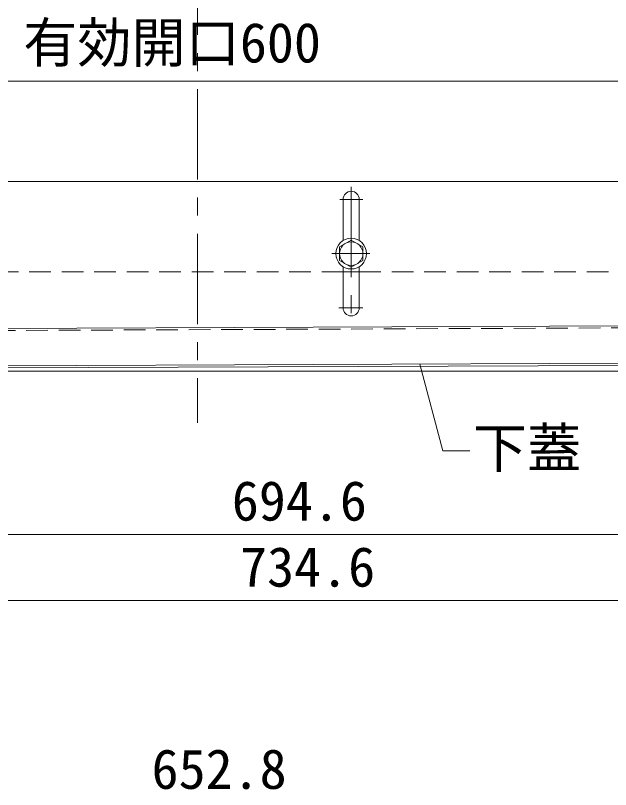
# Model space of a CAD drawing. Units: millimetres, scale not verified, with parts at other scales. Extents: x -4000 to 4000, y -2770 to 2770.
# Drawn here: x -2842 to -2183, y -1201 to -344 of the extents above; entities that cross this region are included whole.
import ezdxf
from ezdxf.enums import TextEntityAlignment as Align

# ---------------------------------------------------------------- set-up
doc = ezdxf.new("R2010")
doc.units = ezdxf.units.MM
doc.header["$LTSCALE"] = 20
doc.linetypes.add('CHAIN1', pattern=[8, 5, -1, 1, -1])
doc.linetypes.add('DASHED1', pattern=[1.8, 1.2, -0.6])
doc.layers.add('0-0_表面板', color=132, linetype='Continuous', lineweight=9)
doc.styles.add('ＭＳ ゴシック', font='')
doc.styles.get('ＭＳ ゴシック').set_extended_font_data('MS Gothic')

msp = doc.modelspace()

# ---------------------------------------------------------------- linework, layer by layer
at = {"layer": '0-0_表面板', "color": 4, "linetype": 'CHAIN1'}
for p, q in [((-2641.01, 214.65), (-2641.01, -794.62)), ((-2470.61, -533.32), (-2470.61, -681.34)), ((-2457.53, -547.44), (-2483.3, -547.44)), ((-2449.87, -607.44), (-2492.01, -607.44)), ((-2457.53, -667.44), (-2484.25, -667.44))]:
    msp.add_line(p, q, dxfattribs=at)
at = {"layer": '0-0_表面板', "color": 3}
for p, q in [((-2982.25, -527.44), (-1844.01, -527.44)), ((-2479.61, -593.02), (-2479.61, -547.44)), ((-2461.61, -547.44), (-2461.61, -593.02)), ((-2479.61, -667.44), (-2479.61, -621.86)), ((-2461.61, -621.86), (-2461.61, -667.44)), ((-2479.61, -627.44), (-2461.61, -627.44)), ((-1870.51, -685.97), (-2950.11, -690.51)), ((-3217.55, -733.1), (-1864.61, -727.55)), ((-1864.6, -729.95), (-3217.54, -735.5)), ((-3273.21, -737.44), (-1859.32, -737.44))]:
    msp.add_line(p, q, dxfattribs=at)
at = {"layer": '0-0_表面板', "color": 1}
for p, q in [((-2483.61, -599.93), (-2470.61, -592.43)), ((-2470.61, -592.43), (-2457.61, -599.93)), ((-2483.61, -614.95), (-2483.61, -599.93)), ((-2457.61, -599.93), (-2457.61, -614.95)), ((-2470.61, -622.45), (-2483.61, -614.95)), ((-2457.61, -614.95), (-2470.61, -622.45))]:
    msp.add_line(p, q, dxfattribs=at)
at = {"layer": '0-0_表面板', "color": 134, "linetype": 'DASHED1'}
for p, q in [((-2971.27, -627.44), (-2479.61, -627.44)), ((-2461.61, -627.44), (-1911.01, -627.44))]:
    msp.add_line(p, q, dxfattribs=at)
at = {"layer": '0-0_表面板', "color": 3, "linetype": 'DASHED1'}
msp.add_line((-1870.5, -688.37), (-2950.1, -692.91), dxfattribs=at)
at = {"layer": '0-0_表面板', "color": 4}
for p, q in [((-2394.73, -729.83), (-2369.01, -825.85)), ((-2369.01, -825.85), (-2339.01, -825.85)), ((-3275.61, -991.52), (-1806.41, -991.52))]:
    msp.add_line(p, q, dxfattribs=at)
for points in [[(-3241.01, -416.38), (-2041.01, -416.38), (-2041.01, -358.21)], [(-3235.61, -918.31), (-1846.41, -918.31), (-1846.41, -753.13)]]:
    msp.add_lwpolyline(points, dxfattribs=at)
at = {"layer": '0-0_表面板', "color": 1}
for radius in [17, 13]:
    msp.add_circle((-2470.61, -607.44), radius, dxfattribs=at)
at = {"layer": '0-0_表面板', "color": 3}
for centre, start, end in [((-2470.61, -547.44), 0, 179.99985), ((-2470.61, -667.44), 180.00015, 0)]:
    msp.add_arc(centre, 9, start, end, dxfattribs=at)

# ---------------------------------------------------------------- texts
at = {"layer": '0-0_表面板', "color": 2, "style": 'ＭＳ ゴシック'}
for s, p in [('有効開口600', (-2833.91, -409)), ('下蓋', (-2335.8, -857.65)), ('694.6', (-2602.81, -916.21)), ('734.6', (-2593.67, -989.32)), ('652.8', (-2691.71, -1213.18))]:
    msp.add_text(s, height=43.99, dxfattribs=at).set_placement(p, align=Align.BOTTOM_LEFT)

doc.saveas('drawing.dxf')
